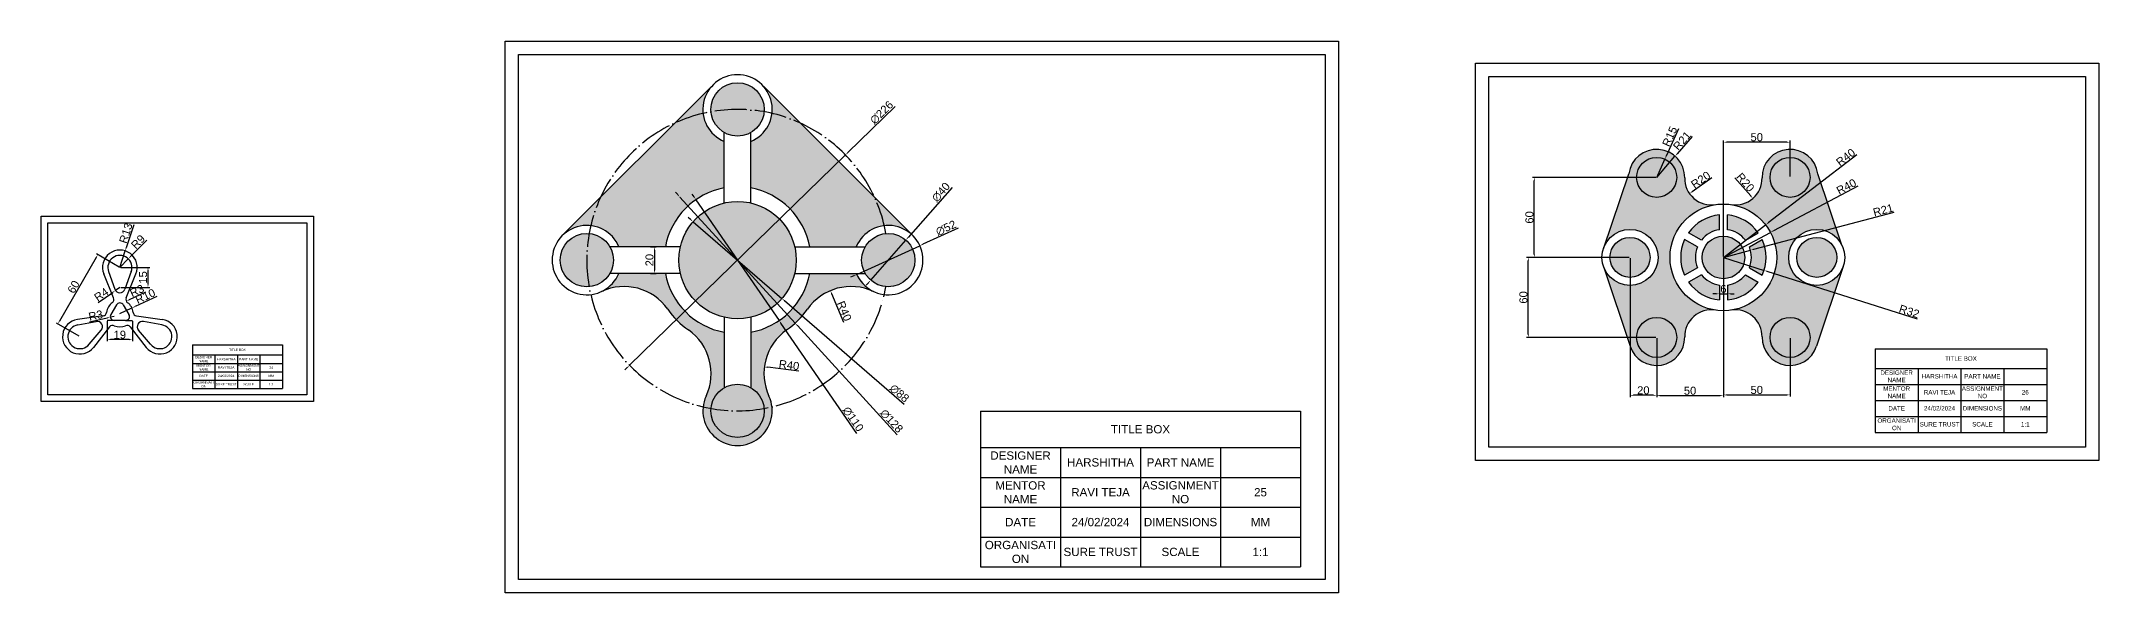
# Model space of a CAD drawing. Header units: millimetres. Extents: x 4157 to 7443, y 1403 to 1817.
# Drawn here: x 4157 to 5699, y 1403 to 1817 of the extents above; entities that cross this region are included whole.
import ezdxf

# ---------------------------------------------------------------- set-up
doc = ezdxf.new("R2010")
doc.units = ezdxf.units.MM
doc.linetypes.add('ACAD_ISO04W100', pattern=[30, 24, -3, 0, -3])
doc.styles.get("Standard").update_dxf_attribs({"font": 'arial.ttf'})
doc.dimstyles.new('ISO-25', dxfattribs={"dimtxt": 6, "dimasz": 2.5, "dimexe": 1.25, "dimexo": 0.625, "dimtad": 1, "dimtxsty": 'Standard', "dimcen": 2.5, "dimadec": 0, "dimazin": 0, "dimtfac": 1, "dimtmove": 0, "dimatfit": 3, "dimfxl": 1, "dimarcsym": 0})

# ---------------------------------------------------------------- blocks, each defined once
blk = doc.blocks.new('*D1')
at = {"color": 0, "lineweight": -2, "transparency": 16777216}
for p, q in [((4216.5, 1647), (4238.2, 1647)), ((4236.9, 1644.5), (4236.9, 1634.5)), ((4216.5, 1632), (4238.2, 1632))]:
    blk.add_line(p, q, dxfattribs=at)
at = {"color": 0, "transparency": 16777216}
for points in [[(4236.5, 1644.5), (4237.4, 1644.5), (4236.9, 1647)], [(4236.5, 1634.5), (4237.4, 1634.5), (4236.9, 1632)]]:
    blk.add_solid(points, dxfattribs=at)
at = {"layer": 'Defpoints', "color": 0, "transparency": 16777216}
for p in [(4215.8, 1647), (4215.8, 1632), (4236.9, 1632)]:
    blk.add_point(p, dxfattribs=at)
at = {"color": 0, "transparency": 16777216, "insert": (4233.2, 1639.5), "char_height": 6, "attachment_point": 5, "rotation": 90}
blk.add_mtext('15', dxfattribs=at)
blk = doc.blocks.new('*D2')
at = {"color": 0, "lineweight": -2, "transparency": 16777216}
for p, q in [((4198, 1654.4), (4170.5, 1606.8)), ((4215.3, 1647.3), (4198.2, 1657.2)), ((4185.3, 1595.4), (4168.2, 1605.2))]:
    blk.add_line(p, q, dxfattribs=at)
at = {"color": 0, "transparency": 16777216}
for points in [[(4197.7, 1654.6), (4198.4, 1654.2), (4199.3, 1656.6)], [(4170.2, 1607), (4170.9, 1606.6), (4169.3, 1604.6)]]:
    blk.add_solid(points, dxfattribs=at)
at = {"layer": 'Defpoints', "color": 0, "transparency": 16777216}
for p in [(4215.8, 1647), (4169.3, 1604.6), (4185.8, 1595.1)]:
    blk.add_point(p, dxfattribs=at)
at = {"color": 0, "transparency": 16777216, "insert": (4181.1, 1632.4), "char_height": 6, "attachment_point": 5, "rotation": 60}
blk.add_mtext('60', dxfattribs=at)
blk = doc.blocks.new('*D3')
at = {"color": 0, "lineweight": -2, "transparency": 16777216}
blk.add_line((4235.1, 1628.5), (4222.9, 1622.8), dxfattribs=at)
at = {"color": 0, "transparency": 16777216}
blk.add_solid([(4222.7, 1623.1), (4223.1, 1622.4), (4220.7, 1621.7)], dxfattribs=at)
at = {"layer": 'Defpoints', "color": 0, "transparency": 16777216}
for p in [(4220.7, 1621.7), (4223.4, 1623)]:
    blk.add_point(p, dxfattribs=at)
at = {"color": 0, "transparency": 16777216, "insert": (4228.6, 1629.5), "char_height": 6, "attachment_point": 5, "rotation": 25.1176}
blk.add_mtext('R3', dxfattribs=at)
blk = doc.blocks.new('*D4')
at = {"color": 0, "lineweight": -2, "transparency": 16777216}
for p, q in [((4206.3, 1606.6), (4206.3, 1591.6)), ((4225.3, 1606.6), (4225.3, 1591.6)), ((4222.8, 1592.9), (4208.8, 1592.9))]:
    blk.add_line(p, q, dxfattribs=at)
at = {"color": 0, "transparency": 16777216}
for points in [[(4208.8, 1593.3), (4208.8, 1592.4), (4206.3, 1592.9)], [(4222.8, 1593.3), (4222.8, 1592.4), (4225.3, 1592.9)]]:
    blk.add_solid(points, dxfattribs=at)
at = {"layer": 'Defpoints', "color": 0, "transparency": 16777216}
for p in [(4206.3, 1607.3), (4225.3, 1607.3), (4206.3, 1592.9)]:
    blk.add_point(p, dxfattribs=at)
at = {"color": 0, "transparency": 16777216, "insert": (4215.8, 1596.5), "char_height": 6, "attachment_point": 5}
blk.add_mtext('19', dxfattribs=at)
blk = doc.blocks.new('*D5')
at = {"color": 0, "lineweight": -2, "transparency": 16777216}
for p, q in [((4193.1, 1606.2), (4206.2, 1609.1)), ((4211.6, 1610.3), (4208.7, 1609.6))]:
    blk.add_line(p, q, dxfattribs=at)
at = {"color": 0, "transparency": 16777216}
blk.add_solid([(4206.2, 1609.5), (4206.3, 1608.7), (4208.7, 1609.6)], dxfattribs=at)
at = {"layer": 'Defpoints', "color": 0, "transparency": 16777216}
for p in [(4208.7, 1609.6), (4211.6, 1610.3)]:
    blk.add_point(p, dxfattribs=at)
at = {"color": 0, "transparency": 16777216, "insert": (4197.7, 1611), "char_height": 6, "attachment_point": 5, "rotation": 12.2615}
blk.add_mtext('R3', dxfattribs=at)
blk = doc.blocks.new('*D6')
at = {"color": 0, "lineweight": -2, "transparency": 16777216}
for p, q in [((4236, 1667.5), (4223.9, 1655.2)), ((4215.8, 1647), (4222.1, 1653.4))]:
    blk.add_line(p, q, dxfattribs=at)
at = {"color": 0, "transparency": 16777216}
blk.add_solid([(4223.6, 1655.5), (4224.2, 1654.9), (4222.1, 1653.4)], dxfattribs=at)
at = {"layer": 'Defpoints', "color": 0, "transparency": 16777216}
for p in [(4222.1, 1653.4), (4215.8, 1647)]:
    blk.add_point(p, dxfattribs=at)
at = {"color": 0, "transparency": 16777216, "insert": (4229.5, 1666.2), "char_height": 6, "attachment_point": 5, "rotation": 45.5795}
blk.add_mtext('R9', dxfattribs=at)
blk = doc.blocks.new('*D7')
at = {"color": 0, "lineweight": -2, "transparency": 16777216}
for p, q in [((4226.2, 1679), (4220.6, 1661.8)), ((4215.8, 1647), (4219.8, 1659.4))]:
    blk.add_line(p, q, dxfattribs=at)
at = {"color": 0, "transparency": 16777216}
blk.add_solid([(4220.2, 1661.9), (4221, 1661.6), (4219.8, 1659.4)], dxfattribs=at)
at = {"layer": 'Defpoints', "color": 0, "transparency": 16777216}
for p in [(4219.8, 1659.4), (4215.8, 1647)]:
    blk.add_point(p, dxfattribs=at)
at = {"color": 0, "transparency": 16777216, "insert": (4220.3, 1672.7), "char_height": 6, "attachment_point": 5, "rotation": 72.1184}
blk.add_mtext('R13', dxfattribs=at)
blk = doc.blocks.new('*D8')
at = {"color": 0, "lineweight": -2, "transparency": 16777216}
for p, q in [((4199.5, 1620.7), (4210.5, 1628.3)), ((4215.8, 1632), (4212.6, 1629.7))]:
    blk.add_line(p, q, dxfattribs=at)
at = {"color": 0, "transparency": 16777216}
blk.add_solid([(4210.3, 1628.6), (4210.7, 1628), (4212.6, 1629.7)], dxfattribs=at)
at = {"layer": 'Defpoints', "color": 0, "transparency": 16777216}
for p in [(4212.6, 1629.7), (4215.8, 1632)]:
    blk.add_point(p, dxfattribs=at)
at = {"color": 0, "transparency": 16777216, "insert": (4201.9, 1626.7), "char_height": 6, "attachment_point": 5, "rotation": 34.7883}
blk.add_mtext('R4', dxfattribs=at)
blk = doc.blocks.new('*D9')
at = {"color": 0, "lineweight": -2, "transparency": 16777216}
for p, q in [((4243.5, 1625.3), (4227.2, 1617.7)), ((4215.8, 1612.4), (4224.9, 1616.6))]:
    blk.add_line(p, q, dxfattribs=at)
at = {"color": 0, "transparency": 16777216}
blk.add_solid([(4227, 1618), (4227.3, 1617.3), (4224.9, 1616.6)], dxfattribs=at)
at = {"layer": 'Defpoints', "color": 0, "transparency": 16777216}
for p in [(4215.8, 1612.4), (4224.9, 1616.6)]:
    blk.add_point(p, dxfattribs=at)
at = {"color": 0, "transparency": 16777216, "insert": (4234.9, 1625.4), "char_height": 6, "attachment_point": 5, "rotation": 25.0547}
blk.add_mtext('R10', dxfattribs=at)
blk = doc.blocks.new('*D10')
at = {"color": 0, "lineweight": -2, "transparency": 16777216}
for p, q in [((5518.1, 1731.4), (5451.7, 1680.4)), ((5418, 1654.5), (5449.7, 1678.9))]:
    blk.add_line(p, q, dxfattribs=at)
at = {"color": 0, "transparency": 16777216}
blk.add_solid([(5451.4, 1680.7), (5451.9, 1680.1), (5449.7, 1678.9)], dxfattribs=at)
at = {"layer": 'Defpoints', "color": 0, "transparency": 16777216}
for p in [(5449.7, 1678.9), (5418, 1654.5)]:
    blk.add_point(p, dxfattribs=at)
at = {"color": 0, "transparency": 16777216, "insert": (5509.7, 1729.6), "char_height": 6, "attachment_point": 5, "rotation": 37.5359}
blk.add_mtext('R40', dxfattribs=at)
blk = doc.blocks.new('*D11')
at = {"color": 0, "lineweight": -2, "transparency": 16777216}
for p, q in [((5545.7, 1688.3), (5440.7, 1660.5)), ((5418, 1654.5), (5438.3, 1659.9))]:
    blk.add_line(p, q, dxfattribs=at)
at = {"color": 0, "transparency": 16777216}
blk.add_solid([(5440.6, 1660.9), (5440.8, 1660.1), (5438.3, 1659.9)], dxfattribs=at)
at = {"layer": 'Defpoints', "color": 0, "transparency": 16777216}
for p in [(5418, 1654.5), (5438.3, 1659.9)]:
    blk.add_point(p, dxfattribs=at)
at = {"color": 0, "transparency": 16777216, "insert": (5537.8, 1690), "char_height": 6, "attachment_point": 5, "rotation": 14.8148}
blk.add_mtext('R21', dxfattribs=at)
blk = doc.blocks.new('*D12')
at = {"color": 0, "lineweight": -2, "transparency": 16777216}
for p, q in [((5418, 1654.5), (5448.5, 1644.8)), ((5563.6, 1608.1), (5450.9, 1644))]:
    blk.add_line(p, q, dxfattribs=at)
at = {"color": 0, "transparency": 16777216}
blk.add_solid([(5451, 1644.4), (5450.7, 1643.6), (5448.5, 1644.8)], dxfattribs=at)
at = {"layer": 'Defpoints', "color": 0, "transparency": 16777216}
for p in [(5418, 1654.5), (5448.5, 1644.8)]:
    blk.add_point(p, dxfattribs=at)
at = {"color": 0, "transparency": 16777216, "insert": (5557.3, 1614), "char_height": 6, "attachment_point": 5, "rotation": 342.3259}
blk.add_mtext('R32', dxfattribs=at)
blk = doc.blocks.new('*D13')
at = {"color": 0, "lineweight": -2, "transparency": 16777216}
for p, q in [((5518.8, 1708), (5455.5, 1674.4)), ((5418, 1654.5), (5453.3, 1673.3))]:
    blk.add_line(p, q, dxfattribs=at)
at = {"color": 0, "transparency": 16777216}
blk.add_solid([(5455.3, 1674.8), (5455.7, 1674.1), (5453.3, 1673.3)], dxfattribs=at)
at = {"layer": 'Defpoints', "color": 0, "transparency": 16777216}
for p in [(5453.3, 1673.3), (5418, 1654.5)]:
    blk.add_point(p, dxfattribs=at)
at = {"color": 0, "transparency": 16777216, "insert": (5510.2, 1707.6), "char_height": 6, "attachment_point": 5, "rotation": 27.9415}
blk.add_mtext('R40', dxfattribs=at)
blk = doc.blocks.new('*D14')
at = {"color": 0, "lineweight": -2, "transparency": 16777216}
for p, q in [((5412.5, 1627.2), (5410, 1627.2)), ((5415, 1633.1), (5415, 1625.9)), ((5415, 1627.2), (5421, 1627.2)), ((5421, 1633.1), (5421, 1625.9)), ((5423.5, 1627.2), (5426, 1627.2))]:
    blk.add_line(p, q, dxfattribs=at)
at = {"color": 0, "transparency": 16777216}
for points in [[(5412.5, 1627.6), (5412.5, 1626.8), (5415, 1627.2)], [(5423.5, 1627.6), (5423.5, 1626.8), (5421, 1627.2)]]:
    blk.add_solid(points, dxfattribs=at)
at = {"layer": 'Defpoints', "color": 0, "transparency": 16777216}
for p in [(5415, 1633.7), (5421, 1633.7), (5421, 1627.2)]:
    blk.add_point(p, dxfattribs=at)
at = {"color": 0, "transparency": 16777216, "insert": (5418, 1630.9), "char_height": 6, "attachment_point": 5}
blk.add_mtext('6', dxfattribs=at)
blk = doc.blocks.new('*D15')
at = {"color": 0, "lineweight": -2, "transparency": 16777216}
for p, q in [((5347.4, 1654.5), (5270.5, 1654.5)), ((5271.7, 1597), (5271.7, 1652)), ((5367.4, 1594.5), (5270.5, 1594.5))]:
    blk.add_line(p, q, dxfattribs=at)
at = {"color": 0, "transparency": 16777216}
for points in [[(5271.3, 1652), (5272.2, 1652), (5271.7, 1654.5)], [(5271.3, 1597), (5272.2, 1597), (5271.7, 1594.5)]]:
    blk.add_solid(points, dxfattribs=at)
at = {"layer": 'Defpoints', "color": 0, "transparency": 16777216}
for p in [(5271.7, 1654.5), (5348, 1654.5), (5368, 1594.5)]:
    blk.add_point(p, dxfattribs=at)
at = {"color": 0, "transparency": 16777216, "insert": (5268.1, 1624.5), "char_height": 6, "attachment_point": 5, "rotation": 90}
blk.add_mtext('60', dxfattribs=at)
blk = doc.blocks.new('*D16')
at = {"color": 0, "lineweight": -2, "transparency": 16777216}
for p, q in [((5367.4, 1714.5), (5275, 1714.5)), ((5276.2, 1657), (5276.2, 1712)), ((5347.4, 1654.5), (5275, 1654.5))]:
    blk.add_line(p, q, dxfattribs=at)
at = {"color": 0, "transparency": 16777216}
for points in [[(5275.8, 1712), (5276.7, 1712), (5276.2, 1714.5)], [(5275.8, 1657), (5276.7, 1657), (5276.2, 1654.5)]]:
    blk.add_solid(points, dxfattribs=at)
at = {"layer": 'Defpoints', "color": 0, "transparency": 16777216}
for p in [(5276.2, 1714.5), (5368, 1714.5), (5348, 1654.5)]:
    blk.add_point(p, dxfattribs=at)
at = {"color": 0, "transparency": 16777216, "insert": (5272.6, 1684.5), "char_height": 6, "attachment_point": 5, "rotation": 90}
blk.add_mtext('60', dxfattribs=at)
blk = doc.blocks.new('*D17')
at = {"color": 0, "lineweight": -2, "transparency": 16777216}
for p, q in [((5348, 1653.9), (5348, 1549.8)), ((5368, 1593.9), (5368, 1549.8)), ((5365.5, 1551.1), (5350.5, 1551.1))]:
    blk.add_line(p, q, dxfattribs=at)
at = {"color": 0, "transparency": 16777216}
for points in [[(5350.5, 1551.5), (5350.5, 1550.7), (5348, 1551.1)], [(5365.5, 1551.5), (5365.5, 1550.7), (5368, 1551.1)]]:
    blk.add_solid(points, dxfattribs=at)
at = {"layer": 'Defpoints', "color": 0, "transparency": 16777216}
for p in [(5348, 1654.5), (5368, 1594.5), (5348, 1551.1)]:
    blk.add_point(p, dxfattribs=at)
at = {"color": 0, "transparency": 16777216, "insert": (5358, 1554.8), "char_height": 6, "attachment_point": 5}
blk.add_mtext('20', dxfattribs=at)
blk = doc.blocks.new('*D18')
at = {"color": 0, "lineweight": -2, "transparency": 16777216}
for p, q in [((5418, 1653.9), (5418, 1549.6)), ((5368, 1593.9), (5368, 1549.6)), ((5415.5, 1550.8), (5370.5, 1550.8))]:
    blk.add_line(p, q, dxfattribs=at)
at = {"color": 0, "transparency": 16777216}
for points in [[(5370.5, 1551.3), (5370.5, 1550.4), (5368, 1550.8)], [(5415.5, 1551.3), (5415.5, 1550.4), (5418, 1550.8)]]:
    blk.add_solid(points, dxfattribs=at)
at = {"layer": 'Defpoints', "color": 0, "transparency": 16777216}
for p in [(5418, 1654.5), (5368, 1594.5), (5368, 1550.8)]:
    blk.add_point(p, dxfattribs=at)
at = {"color": 0, "transparency": 16777216, "insert": (5393, 1554.5), "char_height": 6, "attachment_point": 5}
blk.add_mtext('50', dxfattribs=at)
blk = doc.blocks.new('*D19')
at = {"color": 0, "lineweight": -2, "transparency": 16777216}
for p, q in [((5418, 1653.9), (5418, 1550.2)), ((5468, 1593.9), (5468, 1550.2)), ((5420.5, 1551.4), (5465.5, 1551.4))]:
    blk.add_line(p, q, dxfattribs=at)
at = {"color": 0, "transparency": 16777216}
for points in [[(5420.5, 1551.8), (5420.5, 1551), (5418, 1551.4)], [(5465.5, 1551.8), (5465.5, 1551), (5468, 1551.4)]]:
    blk.add_solid(points, dxfattribs=at)
at = {"layer": 'Defpoints', "color": 0, "transparency": 16777216}
for p in [(5418, 1654.5), (5468, 1594.5), (5468, 1551.4)]:
    blk.add_point(p, dxfattribs=at)
at = {"color": 0, "transparency": 16777216, "insert": (5443, 1555.1), "char_height": 6, "attachment_point": 5}
blk.add_mtext('50', dxfattribs=at)
blk = doc.blocks.new('*D20')
at = {"color": 0, "lineweight": -2, "transparency": 16777216}
for p, q in [((5418, 1655.1), (5418, 1742.1)), ((5465.5, 1740.9), (5420.5, 1740.9)), ((5468, 1715.1), (5468, 1742.1))]:
    blk.add_line(p, q, dxfattribs=at)
at = {"color": 0, "transparency": 16777216}
for points in [[(5420.5, 1741.3), (5420.5, 1740.5), (5418, 1740.9)], [(5465.5, 1741.3), (5465.5, 1740.5), (5468, 1740.9)]]:
    blk.add_solid(points, dxfattribs=at)
at = {"layer": 'Defpoints', "color": 0, "transparency": 16777216}
for p in [(5418, 1740.9), (5468, 1714.5), (5418, 1654.5)]:
    blk.add_point(p, dxfattribs=at)
at = {"color": 0, "transparency": 16777216, "insert": (5443, 1744.6), "char_height": 6, "attachment_point": 5}
blk.add_mtext('50', dxfattribs=at)
blk = doc.blocks.new('*D72')
at = {"color": 0, "lineweight": -2, "transparency": 16777216}
for p, q in [((5384.3, 1750.8), (5375.2, 1730.5)), ((5368, 1714.5), (5374.1, 1728.2))]:
    blk.add_line(p, q, dxfattribs=at)
at = {"color": 0, "transparency": 16777216}
blk.add_solid([(5374.8, 1730.6), (5375.6, 1730.3), (5374.1, 1728.2)], dxfattribs=at)
at = {"layer": 'Defpoints', "color": 0, "transparency": 16777216}
for p in [(5374.1, 1728.2), (5368, 1714.5)]:
    blk.add_point(p, dxfattribs=at)
at = {"color": 0, "transparency": 16777216, "insert": (5377.8, 1745.2), "char_height": 6, "attachment_point": 5, "rotation": 65.7721}
blk.add_mtext('R15', dxfattribs=at)
blk = doc.blocks.new('*D73')
at = {"color": 0, "lineweight": -2, "transparency": 16777216}
for p, q in [((5394.5, 1745.1), (5383.4, 1732.3)), ((5368, 1714.5), (5381.7, 1730.4))]:
    blk.add_line(p, q, dxfattribs=at)
at = {"color": 0, "transparency": 16777216}
blk.add_solid([(5383.1, 1732.5), (5383.7, 1732), (5381.7, 1730.4)], dxfattribs=at)
at = {"layer": 'Defpoints', "color": 0, "transparency": 16777216}
for p in [(5381.7, 1730.4), (5368, 1714.5)]:
    blk.add_point(p, dxfattribs=at)
at = {"color": 0, "transparency": 16777216, "insert": (5387, 1742), "char_height": 6, "attachment_point": 5, "rotation": 49.0701}
blk.add_mtext('R21', dxfattribs=at)
blk = doc.blocks.new('*D74')
at = {"color": 0, "lineweight": -2, "transparency": 16777216}
blk.add_line((5409.4, 1714.2), (5394.6, 1703.8), dxfattribs=at)
at = {"color": 0, "transparency": 16777216}
blk.add_solid([(5394.4, 1704.2), (5394.9, 1703.5), (5392.6, 1702.4)], dxfattribs=at)
at = {"layer": 'Defpoints', "color": 0, "transparency": 16777216}
for p in [(5409, 1713.8), (5392.6, 1702.4)]:
    blk.add_point(p, dxfattribs=at)
at = {"color": 0, "transparency": 16777216, "insert": (5401, 1712.7), "char_height": 6, "attachment_point": 5, "rotation": 34.8401}
blk.add_mtext('R20', dxfattribs=at)
blk = doc.blocks.new('*D75')
at = {"color": 0, "lineweight": -2, "transparency": 16777216}
blk.add_line((5426.6, 1714.3), (5438.5, 1700.6), dxfattribs=at)
at = {"color": 0, "transparency": 16777216}
blk.add_solid([(5438.8, 1700.9), (5438.1, 1700.3), (5440.1, 1698.7)], dxfattribs=at)
at = {"layer": 'Defpoints', "color": 0, "transparency": 16777216}
for p in [(5427, 1713.8), (5440.1, 1698.7)]:
    blk.add_point(p, dxfattribs=at)
at = {"color": 0, "transparency": 16777216, "insert": (5434.5, 1710.8), "char_height": 6, "attachment_point": 5, "rotation": 310.9399}
blk.add_mtext('R20', dxfattribs=at)
blk = doc.blocks.new('*U76')
for p, q in [((-10, -3.3), (-10, 3.3)), ((10, -3.3), (10, 3.3))]:
    blk.add_line(p, q)
blk = doc.blocks.new('*U77')
at = {"color": 0, "linetype": 'ByBlock', "lineweight": -2, "transparency": 16777216}
blk.add_blockref('*U76', (5398.4, 1732.6), dxfattribs=at)
for p, rotation in [((5306, 1640.3), 90), ((5490.7, 1640.3), 270), ((5398.4, 1547.9), 180)]:
    blk.add_blockref('*U76', p, dxfattribs=dict(at, rotation=rotation))
blk = doc.blocks.new('*T79')
at = {"color": 0, "linetype": 'ByBlock', "lineweight": -2, "transparency": 16777216}
for p, q in [((0, 0), (67.5, 0)), ((0, 0), (0, -32.9)), ((67.5, 0), (67.5, -32.9)), ((0, -7.7), (67.5, -7.7)), ((0, -14), (67.5, -14)), ((16.9, -7.7), (16.9, -32.9)), ((33.8, -7.7), (33.8, -32.9)), ((50.6, -7.7), (50.6, -32.9)), ((0, -20.3), (67.5, -20.3)), ((0, -26.6), (67.5, -26.6)), ((0, -32.9), (67.5, -32.9))]:
    blk.add_line(p, q, dxfattribs=at)
blk = doc.blocks.new('*T80')
at = {"color": 0, "linetype": 'ByBlock', "lineweight": -2, "transparency": 16777216}
for p, q in [((0, 0), (239.9, 0)), ((0, 0), (0, -116.8)), ((239.9, 0), (239.9, -116.8)), ((0, -27.3), (239.9, -27.3)), ((60, -27.3), (60, -116.8)), ((119.9, -27.3), (119.9, -116.8)), ((179.9, -27.3), (179.9, -116.8)), ((0, -49.7), (239.9, -49.7)), ((0, -72.1), (239.9, -72.1)), ((0, -94.5), (239.9, -94.5)), ((0, -116.8), (239.9, -116.8))]:
    blk.add_line(p, q, dxfattribs=at)
blk = doc.blocks.new('*T81')
at = {"color": 0, "linetype": 'ByBlock', "lineweight": -2, "transparency": 16777216}
for p, q in [((0, 0), (128.6, 0)), ((0, 0), (0, -62.7)), ((128.6, 0), (128.6, -62.7)), ((0, -14.7), (128.6, -14.7)), ((32.2, -14.7), (32.2, -62.7)), ((64.3, -14.7), (64.3, -62.7)), ((96.5, -14.7), (96.5, -62.7)), ((0, -26.7), (128.6, -26.7)), ((0, -38.7), (128.6, -38.7)), ((0, -50.7), (128.6, -50.7)), ((0, -62.7), (128.6, -62.7))]:
    blk.add_line(p, q, dxfattribs=at)

msp = doc.modelspace()

# ---------------------------------------------------------------- hatches: boundary and pattern name
h = msp.add_hatch(color=256)
h.set_gradient(color1=(242, 103, 34), color2=(255, 255, 0), name='INVCYLINDER')
h.paths.add_polyline_path([(4668.909, 1741.474, -0.27157197), (4653.081, 1762.483, 0.04937476), (4632.014, 1755.284), (4576.135, 1699.447, 0.04956767), (4568.9, 1678.301, -0.27157197), (4589.909, 1662.474), (4624.825, 1662.474, -0.31074095), (4668.909, 1706.557)])
h.paths.add_polyline_path([(4754.741, 1726.368), (4725.803, 1755.284, 0.04937476), (4704.736, 1762.483, -0.27157197), (4688.909, 1741.474), (4688.909, 1706.557, -0.1551016), (4718.299, 1690.858)])
h.paths.add_polyline_path([(4781.683, 1699.447), (4754.741, 1726.368), (4718.299, 1690.858, -0.148483), (4732.992, 1662.474), (4767.909, 1662.474, -0.27157197), (4788.917, 1678.301, 0.04956767)])
h.paths.add_polyline_path([(4659.31, 1782.559), (4632.014, 1755.284, -0.04937476), (4653.081, 1762.483, -0.21112697)])
h.paths.add_polyline_path([(4698.507, 1782.559, -0.21112697), (4704.736, 1762.483, -0.04937476), (4725.803, 1755.284)])
h.paths.add_polyline_path([(4624.825, 1642.474), (4589.909, 1642.474, -0.18695517), (4576.906, 1628.914, -0.36356904), (4626.549, 1615.67, 0.03996877), (4633.072, 1607.808), (4639.518, 1614.089, -0.148483)])
h.paths.add_polyline_path([(4668.909, 1598.39, -0.1551016), (4639.518, 1614.089), (4633.072, 1607.808, 0.04645039), (4642.105, 1600.114, -0.36356904), (4655.349, 1550.471, 0.08052824), (4653.081, 1542.465, 0.01334482), (4658.987, 1541.244, -0.24434208), (4668.909, 1556.794), (4668.909, 1563.474)])
h.paths.add_polyline_path([(4715.712, 1600.114, 0.03190829), (4722.075, 1605.223), (4716.005, 1611.868, -0.14026512), (4688.909, 1598.39), (4688.909, 1563.474), (4688.909, 1556.794, -0.24434208), (4698.83, 1541.244, 0.01334482), (4704.736, 1542.465, 0.08052824), (4702.468, 1550.471, -0.36356904)])
h.paths.add_polyline_path([(4720.499, 1616.485, -0.02931257), (4716.005, 1611.868), (4722.075, 1605.223, 0.02931257), (4727.305, 1610.595)])
h.paths.add_polyline_path([(4767.909, 1642.474), (4732.992, 1642.474, -0.13340442), (4720.499, 1616.485), (4727.305, 1610.595, 0.0251682), (4731.268, 1615.67, -0.36356904), (4780.911, 1628.914, -0.18695517)])
h.paths.add_polyline_path([(4805.087, 1667.518, 0.64456143), (4771.909, 1652.474, 0.10763094), (4773.72, 1644.157), (4791.909, 1652.474)])
h.paths.add_polyline_path([(4811.909, 1652.474, 0.10763094), (4810.097, 1660.791), (4791.909, 1652.474), (4778.73, 1637.429, 0.64456143)])
h.paths.add_polyline_path([(4805.087, 1667.518), (4791.909, 1652.474), (4810.097, 1660.791, 0.10603221)])
h.paths.add_polyline_path([(4791.909, 1652.474), (4773.72, 1644.157, 0.10603221), (4778.73, 1637.429)])
h.paths.add_polyline_path([(4567.679, 1672.395, 0.08884415), (4567.679, 1632.552, 0.38849167), (4585.909, 1652.474, 0.38849167)])
h.paths.add_polyline_path([(4567.679, 1672.395, 0.44041195), (4545.909, 1652.474, 0.44041195), (4567.679, 1632.552, -0.08884415)])
h.paths.add_polyline_path([(4781.683, 1699.447, -0.04956767), (4788.917, 1678.301, -0.22895768), (4810.286, 1670.866)])
h.paths.add_polyline_path([(4576.135, 1699.447), (4547.531, 1670.866, -0.22895768), (4568.9, 1678.301, -0.04956767)])
at = {"true_color": 0xf26722}
h = msp.add_hatch(color=30, dxfattribs=at)
h.paths.add_polyline_path([(4658.909, 1765.474, 0.0221565), (4658.987, 1763.704, -0.08884415), (4698.83, 1763.704, 0.0221565), (4698.909, 1765.474, 1)])
h.paths.add_polyline_path([(4698.83, 1763.704, 0.08884415), (4658.987, 1763.704, 0.91509473)])
h.paths.add_polyline_path([(4658.987, 1541.244, 0.08884415), (4698.83, 1541.244, 0.91509473)])
h.paths.add_polyline_path([(4698.909, 1539.474, 0.0221565), (4698.83, 1541.244, -0.08884415), (4658.987, 1541.244, 0.0221565), (4658.909, 1539.474, 1)])
h = msp.add_hatch(color=256)
h.set_gradient(color1=(242, 103, 34), color2=(255, 255, 0), name='INVCYLINDER')
h.paths.add_polyline_path([(5446.992, 1714.169, -0.46409045), (5423.993, 1694.064, -0.37074297), (5457.989, 1654.517, -0.37074297), (5423.993, 1614.97, -0.46409045), (5446.992, 1594.865, 0.85797726), (5487.912, 1587.876), (5507.866, 1647.742, -0.84790779), (5466.989, 1654.517, -0.79582541), (5506.873, 1663.705), (5488.815, 1717.213, 0.94542839)])
h.paths.add_polyline_path([(5482.989, 1714.517, -1), (5452.989, 1714.517, -1)], flags=16)
h.paths.add_polyline_path([(5482.989, 1594.517, -1), (5452.989, 1594.517, -1)], flags=16)
h.paths.add_polyline_path([(5411.985, 1694.064, -0.46409045), (5388.986, 1714.169, 0.94542839), (5347.163, 1717.213), (5329.106, 1663.705, -0.79582541), (5368.989, 1654.517, -0.84790779), (5328.112, 1647.742), (5348.067, 1587.876, 0.85797726), (5388.986, 1594.865, -0.46409045), (5411.985, 1614.97, -0.37074297), (5377.989, 1654.517, -0.37074297)])
h.paths.add_polyline_path([(5352.989, 1714.517, -1), (5382.989, 1714.517, -1)], flags=16)
h.paths.add_polyline_path([(5382.989, 1594.517, -1), (5352.989, 1594.517, -1)], flags=16)
h = msp.add_hatch(color=256)
h.set_gradient(color1=(0, 255, 255))
h.paths.add_polyline_path([(5352.989, 1714.517, 1), (5382.989, 1714.517, 1)])
h.paths.add_polyline_path([(5482.989, 1714.517, 1), (5452.989, 1714.517, 1)])
h.paths.add_polyline_path([(5472.989, 1654.517, 1), (5502.989, 1654.517, 1)])
h.paths.add_polyline_path([(5482.989, 1594.517, 1), (5452.989, 1594.517, 1)])
h.paths.add_polyline_path([(5352.989, 1594.517, 1), (5382.989, 1594.517, 1)])
h.paths.add_polyline_path([(5362.989, 1654.517, 1), (5332.989, 1654.517, 1)])
h = msp.add_hatch(color=256)
h.set_gradient(color1=(0, 255, 255), name='INVCYLINDER')
h.paths.add_polyline_path([(5502.989, 1654.517, 1), (5472.989, 1654.517, 1)])
h.paths.add_polyline_path([(5452.989, 1714.517, 1), (5482.989, 1714.517, 1)])
h.paths.add_polyline_path([(5452.989, 1594.517, 1), (5482.989, 1594.517, 1)])
at = {"true_color": 0xf8d731}
h = msp.add_hatch(color=40, dxfattribs=at)
h.paths.add_polyline_path([(4710.421, 1683.181, 0.36518963), (4653.983, 1688.733), (4678.909, 1652.474)])
h.paths.add_polyline_path([(4678.909, 1652.474), (4645.636, 1681.265, 0.18024492), (4634.909, 1652.474, 0.19555177), (4647.396, 1621.766)])
h.paths.add_polyline_path([(4678.909, 1652.474), (4647.396, 1621.766, 0.36518963), (4703.834, 1616.214)])
h.paths.add_polyline_path([(4710.421, 1683.181), (4678.909, 1652.474), (4712.181, 1623.682, 0.18024492), (4722.909, 1652.474, 0.19555177)])
h.paths.add_polyline_path([(4678.909, 1652.474), (4703.834, 1616.214, 0.03452056), (4708.586, 1619.989)])
h.paths.add_polyline_path([(4678.909, 1652.474), (4708.586, 1619.989, 0.02931257), (4712.181, 1623.682)])
h.paths.add_polyline_path([(4649.232, 1684.959, 0.02931257), (4645.636, 1681.265), (4678.909, 1652.474)])
h.paths.add_polyline_path([(4653.983, 1688.733, 0.03452056), (4649.232, 1684.959), (4678.909, 1652.474)])
at = {"true_color": 0xf26722}
h = msp.add_hatch(color=30, dxfattribs=at)
h.paths.add_polyline_path([(5420.989, 1686.376), (5420.989, 1675.301, -0.19245009), (5434.489, 1667.507), (5444.08, 1673.044, 0.21822377)])
h.paths.add_polyline_path([(5437.489, 1646.723), (5447.08, 1641.185, 0.21822377), (5447.08, 1667.848), (5437.489, 1662.311, -0.19245009)])
h.paths.add_polyline_path([(5420.989, 1633.732), (5420.989, 1622.658, 0.21822377), (5444.08, 1635.989), (5434.489, 1641.526, -0.19245009)])
h.paths.add_polyline_path([(5401.489, 1641.526), (5391.898, 1635.989, 0.21822377), (5414.989, 1622.658), (5414.989, 1633.732, -0.19245009)])
h.paths.add_polyline_path([(5398.489, 1646.723, -0.19245009), (5398.489, 1662.311), (5388.898, 1667.848, 0.21822377), (5388.898, 1641.185)])
h.paths.add_polyline_path([(5391.898, 1673.044), (5401.489, 1667.507, -0.19245009), (5414.989, 1675.301), (5414.989, 1686.376, 0.21822377)])
h = msp.add_hatch(color=256)
h.set_gradient(color1=(0, 255, 255), name='INVCYLINDER')
h.paths.add_polyline_path([(5401.989, 1654.517, 1), (5433.989, 1654.517, 1)])
h = msp.add_hatch(color=256)
h.set_gradient(color1=(242, 103, 34), color2=(255, 255, 0), name='INVCYLINDER')
h.paths.add_polyline_path([(4658.987, 1541.244, -0.01334482), (4653.081, 1542.465, 1.12249722), (4704.736, 1542.465, -0.01334482), (4698.83, 1541.244, -0.0221565), (4698.909, 1539.474, -1.04531706)])
h.paths.add_polyline_path([(4655.349, 1550.471, 0.08052824), (4653.081, 1542.465, 0.01334482), (4658.987, 1541.244, -0.24434208), (4668.909, 1556.794), (4668.909, 1563.474), (4668.909, 1598.39, -0.1551016), (4639.518, 1614.089), (4633.072, 1607.808, 0.04645039), (4642.105, 1600.114, -0.36356904)])

# ---------------------------------------------------------------- linework, layer by layer
for p, q in [((4659.31, 1782.559), (4547.531, 1670.866)), ((4698.507, 1782.559), (4810.286, 1670.866)), ((4797.191, 1767.734), (4761.629, 1733.081)), ((4597.978, 1573.611), (4759.839, 1731.336)), ((4668.909, 1695.322), (4668.909, 1741.474)), ((4688.909, 1695.322), (4688.909, 1741.474)), ((5328.136, 1660.832), (5347.163, 1717.213)), ((5506.873, 1663.705), (5488.815, 1717.213)), ((4634.056, 1701.57), (4632.37, 1703.416)), ((4635.742, 1699.725), (4722.075, 1605.223)), ((4646.336, 1699.858), (4644.92, 1701.918)), ((4647.752, 1697.798), (4710.065, 1607.15)), ((4839.71, 1707.044), (4806.734, 1669.399)), ((4643.746, 1682.901), (4641.855, 1684.537)), ((5414.989, 1675.301), (5414.989, 1686.376)), ((5420.989, 1675.301), (5420.989, 1686.376)), ((4645.636, 1681.265), (4712.181, 1623.682)), ((4778.73, 1637.429), (4805.087, 1667.518)), ((4844.221, 1676.394), (4817.828, 1664.325)), ((5398.489, 1662.311), (5388.898, 1667.848)), ((5401.489, 1667.507), (5391.898, 1673.044)), ((5434.489, 1667.507), (5444.08, 1673.044)), ((5437.489, 1662.311), (5447.08, 1667.848)), ((4636.06, 1662.474), (4589.909, 1662.474)), ((4613.609, 1662.474), (4617.843, 1662.474)), ((4616.593, 1659.974), (4616.593, 1644.974)), ((4721.757, 1662.474), (4767.909, 1662.474)), ((4768.263, 1641.662), (4815.554, 1663.286)), ((4211.1, 1624.097), (4203.797, 1642.135)), ((4207.417, 1643.862), (4212.076, 1630.681)), ((4224.277, 1643.862), (4219.618, 1630.681)), ((4220.594, 1624.097), (4227.897, 1642.135)), ((4636.06, 1642.474), (4589.909, 1642.474)), ((4613.609, 1642.474), (4617.843, 1642.474)), ((4721.757, 1642.474), (4767.909, 1642.474)), ((4765.99, 1640.622), (4763.716, 1639.583)), ((4777.083, 1635.549), (4775.436, 1633.668)), ((5328.112, 1647.742), (5348.067, 1587.876)), ((5398.489, 1646.723), (5388.898, 1641.185)), ((5401.489, 1641.526), (5391.898, 1635.989)), ((5434.489, 1641.526), (5444.08, 1635.989)), ((5437.489, 1646.723), (5447.08, 1641.185)), ((5507.866, 1647.742), (5487.912, 1587.876)), ((4803.92, 1544.299), (4714.072, 1622.047)), ((4758.545, 1605.7), (4749.529, 1627.267)), ((5414.989, 1633.732), (5414.989, 1622.658)), ((5420.989, 1633.732), (5420.989, 1622.658)), ((4203.32, 1610.621), (4184.047, 1607.927)), ((4184.362, 1603.929), (4198.106, 1606.485)), ((4211.622, 1607.255), (4206.347, 1607.255)), ((4213.269, 1618.892), (4209.044, 1611.789)), ((4220.072, 1607.255), (4211.622, 1607.255)), ((4215.847, 1612.373), (4215.847, 1612.373)), ((4218.425, 1618.892), (4222.65, 1611.789)), ((4220.072, 1607.255), (4225.347, 1607.255)), ((4228.374, 1610.621), (4247.647, 1607.927)), ((4247.332, 1603.929), (4233.588, 1606.485)), ((4668.909, 1609.625), (4668.909, 1563.474)), ((4688.909, 1609.625), (4688.909, 1563.474)), ((4768.319, 1522.407), (4711.481, 1605.089)), ((4192.792, 1589.328), (4201.877, 1599.953)), ((4208.067, 1602.399), (4196.097, 1587.056)), ((4223.627, 1602.399), (4235.597, 1587.056)), ((4238.902, 1589.328), (4229.817, 1599.953)), ((4798.619, 1521.437), (4723.761, 1603.377)), ((4596.188, 1571.866), (4594.397, 1570.122)), ((4724.806, 1569.141), (4701.508, 1572.076))]:
    msp.add_line(p, q)
for points in [[(4504.74, 1816.68), (5129.419, 1816.68), (5129.419, 1402.956), (4504.74, 1402.956)], [(4514.74, 1806.68), (5119.419, 1806.68), (5119.419, 1412.956), (4514.74, 1412.956)], [(5232.101, 1800.122), (5699.491, 1800.122), (5699.491, 1502.239), (5232.101, 1502.239)], [(5242.101, 1790.122), (5689.491, 1790.122), (5689.491, 1512.239), (5242.101, 1512.239)], [(4156.819, 1685.542), (4360.997, 1685.542), (4360.997, 1546.378), (4156.819, 1546.378)], [(4161.819, 1680.542), (4355.997, 1680.542), (4355.997, 1551.378), (4161.819, 1551.378)]]:
    msp.add_lwpolyline(points, close=True)
for centre, radius in [((4678.909, 1765.474), 20), ((5367.989, 1714.517), 15), ((5467.989, 1714.517), 15), ((4678.909, 1652.474), 44), ((5417.989, 1654.517), 40), ((4565.909, 1652.474), 20), ((4791.909, 1652.474), 20), ((5347.989, 1654.517), 21), ((5347.989, 1654.517), 15), ((5417.989, 1654.517), 16), ((5487.989, 1654.517), 21), ((5487.989, 1654.517), 15), ((5367.989, 1594.517), 15), ((5467.989, 1594.517), 15), ((4678.909, 1539.474), 20)]:
    msp.add_circle(centre, radius)
for centre, radius, start, end in [((4678.909, 1765.474), 26, 292.619865, 247.380135), ((5367.989, 1714.517), 21, 359.050111, 172.622934), ((5467.989, 1714.517), 21, 7.377066, 180.949889), ((5408.984, 1713.837), 20, 179.050111, 278.632369), ((5426.995, 1713.837), 20, 261.367631, 0.949889), ((4678.909, 1652.474), 55, 100.475682, 169.524318), ((4678.909, 1652.474), 55, 10.475682, 79.524318), ((5417.989, 1654.517), 32, 95.379379, 144.620621), ((5417.989, 1654.517), 32, 35.379379, 84.620621), ((4565.909, 1652.474), 26, 22.619865, 337.380135), ((4791.909, 1652.474), 26, 202.619865, 157.380135), ((5417.989, 1654.517), 32, 155.379379, 204.620621), ((5417.989, 1654.517), 21, 98.213211, 141.786789), ((5417.989, 1654.517), 21, 38.213211, 81.786789), ((5417.989, 1654.517), 32, 335.379379, 24.620621), ((4215.847, 1647.014), 13, 337.958524, 202.041476), ((4215.847, 1647.014), 9, 339.499092, 200.500908), ((5417.989, 1654.517), 21, 158.213211, 201.786789), ((5417.989, 1654.517), 21, 338.213211, 21.786789), ((4678.909, 1652.474), 55, 190.475682, 259.524318), ((4678.909, 1652.474), 55, 280.475682, 349.524318), ((5417.989, 1654.517), 32, 215.379379, 264.620621), ((5417.989, 1654.517), 21, 218.213211, 261.786789), ((5417.989, 1654.517), 21, 278.213211, 321.786789), ((5417.989, 1654.517), 32, 275.379379, 324.620621), ((4215.847, 1612.373), 10, 125.38384, 174.61616), ((4208.319, 1622.972), 3, 305.38384, 22.041476), ((4215.847, 1632.014), 4, 199.465264, 340.534736), ((4215.847, 1617.359), 3, 30.743992, 149.256008), ((4223.375, 1622.972), 3, 157.958524, 234.61616), ((4215.847, 1612.373), 10, 5.38384, 54.61616), ((4593.825, 1592.668), 40, 35.103353, 115.022152), ((4763.993, 1592.668), 40, 64.977848, 144.896647), ((4185.847, 1595.052), 13, 97.958524, 322.041476), ((4198.837, 1602.552), 4, 319.465264, 100.534736), ((4202.904, 1613.593), 3, 277.958524, 354.61616), ((4211.622, 1610.255), 3, 149.256008, 270), ((4220.072, 1610.255), 3, 270, 30.743992), ((4228.79, 1613.593), 3, 185.38384, 262.041476), ((4232.857, 1602.552), 4, 79.465264, 220.534736), ((4245.847, 1595.052), 13, 217.958524, 82.041476), ((4678.909, 1652.474), 64, 215.103353, 234.896647), ((4678.909, 1652.474), 64, 305.103353, 324.896647), ((5408.984, 1595.196), 20, 81.367631, 180.949889), ((5426.995, 1595.196), 20, 359.050111, 98.632369), ((4185.847, 1595.052), 9, 99.499092, 320.500908), ((4210.432, 1600.554), 3, 65.38384, 142.041476), ((4215.847, 1612.373), 10, 245.38384, 294.61616), ((4221.262, 1600.554), 3, 37.958524, 114.61616), ((4245.847, 1595.052), 9, 219.499092, 80.500908), ((4619.103, 1567.39), 40, 334.977848, 54.896647), ((4738.714, 1567.39), 40, 125.103353, 205.022152), ((5367.989, 1594.517), 21, 198.434517, 0.949889), ((5467.989, 1594.517), 21, 179.050111, 341.565483), ((4678.909, 1539.474), 26, 154.977848, 25.022152)]:
    msp.add_arc(centre, radius, start, end)
at = {"linetype": 'ACAD_ISO04W100'}
msp.add_arc((4678.909, 1652.474), 113, 10.154129, 349.845871, dxfattribs=at)
for points in [[(4761.339, 1733.379), (4761.92, 1732.783), (4759.839, 1731.336)], [(4634.363, 1701.851), (4633.748, 1701.289), (4635.742, 1699.725)], [(4646.679, 1700.094), (4645.993, 1699.622), (4647.752, 1697.798)], [(4644.018, 1683.216), (4643.473, 1682.586), (4645.636, 1681.265)], [(4806.421, 1669.673), (4807.048, 1669.124), (4805.087, 1667.518)], [(4616.176, 1659.974), (4617.01, 1659.974), (4616.593, 1662.474)], [(4817.654, 1664.704), (4818.001, 1663.946), (4815.554, 1663.286)], [(4616.176, 1644.974), (4617.01, 1644.974), (4616.593, 1642.474)], [(4765.816, 1641.001), (4766.163, 1640.243), (4768.263, 1641.662)], [(4776.77, 1635.823), (4777.397, 1635.274), (4778.73, 1637.429)], [(4714.344, 1622.362), (4713.799, 1621.731), (4712.181, 1623.682)], [(4749.914, 1627.427), (4749.145, 1627.106), (4748.565, 1629.573)], [(4711.825, 1605.326), (4711.138, 1604.853), (4710.065, 1607.15)], [(4724.069, 1603.658), (4723.454, 1603.096), (4722.075, 1605.223)], [(4595.897, 1572.165), (4596.479, 1571.568), (4597.978, 1573.611)], [(4701.56, 1572.489), (4701.456, 1571.662), (4699.028, 1572.388)]]:
    msp.add_solid(points)

# ---------------------------------------------------------------- block references
for name, p in [('*U77', (-719.46, 12.222)), ('*T79', (4270.187, 1589.066)), ('*T81', (5531.806, 1586.007)), ('*T80', (4861.075, 1539.272))]:
    msp.add_blockref(name, p)

# ---------------------------------------------------------------- texts
at = {"char_height": 6, "attachment_point": 5}
for s, insert, rotation in [('∅226', (4786.969, 1763.158), 44.258647), ('∅40', (4831.422, 1703.435), 48.782932), ('∅52', (4835.201, 1676.51), 24.5726), ('20', (4612.905, 1652.474), 90), ('R40', (4758.946, 1614.303), 292.686559), ('R40', (4717.545, 1573.773), 352.821619), ('∅88', (4800.248, 1552.576), 319.129738), ('∅110', (4765.544, 1533.25), 304.505325), ('∅128', (4794.368, 1531.807), 312.413714)]:
    msp.add_mtext(s, dxfattribs=dict(at, insert=insert, rotation=rotation))
at = {"attachment_point": 5}
for s, width, gutter_width, insert, char_height in [('DESIGNER NAME', 16.87742, 8.746, (4278.626, 1578.221), 1.74923), ('MENTOR NAME', 16.87742, 8.746, (4278.626, 1571.924), 1.74923), ('HARSHITHA', 16.87742, 8.746, (4295.503, 1578.221), 1.7492), ('TITLE BOX', 67.50966, 8.746, (4303.942, 1585.218), 1.7492), ('ASSIGNMENT NO', 16.87742, 8.746, (4312.38, 1571.924), 1.74923), ('PART NAME', 16.87742, 8.746, (4312.38, 1578.221), 1.7492), ('TITLE BOX', 128.63009, 16.665, (5596.121, 1578.674), 3.3329), ('ORGANISATI\\PON', 16.87742, 8.746, (4278.626, 1559.33), 1.7492), ('DATE', 16.87742, 8.746, (4278.626, 1565.627), 1.7492), ('SURE TRUST', 16.87742, 8.746, (4295.503, 1559.33), 1.7492), ('24/02/2024', 16.87742, 8.746, (4295.503, 1565.627), 1.7492), ('RAVI TEJA', 16.87742, 8.746, (4295.503, 1571.924), 1.7492), ('DIMENSIONS', 16.87742, 8.746, (4312.38, 1565.627), 1.7492), ('SCALE', 16.87742, 8.746, (4312.38, 1559.33), 1.7492), ('MM', 16.87742, 8.746, (4329.258, 1565.627), 1.7492), ('1:1', 16.87742, 8.746, (4329.258, 1559.33), 1.7492), ('24', 16.87742, 8.746, (4329.258, 1571.924), 1.7492), ('DESIGNER NAME', 32.15752, 16.665, (5547.884, 1565.343), 3.33291), ('HARSHITHA', 32.15752, 16.665, (5580.042, 1565.343), 3.3329), ('PART NAME', 32.15752, 16.665, (5612.199, 1565.343), 3.3329), ('MENTOR NAME', 32.15752, 16.665, (5547.884, 1553.344), 3.33291), ('DATE', 32.15752, 16.665, (5547.884, 1541.346), 3.3329), ('24/02/2024', 32.15752, 16.665, (5580.042, 1541.346), 3.3329), ('RAVI TEJA', 32.15752, 16.665, (5580.042, 1553.344), 3.3329), ('ASSIGNMENT NO', 32.15752, 16.665, (5612.199, 1553.344), 3.33291), ('DIMENSIONS', 32.15752, 16.665, (5612.199, 1541.346), 3.3329), ('MM', 32.15752, 16.665, (5644.357, 1541.346), 3.3329), ('26', 32.15752, 16.665, (5644.357, 1553.344), 3.3329), ('TITLE BOX', 239.87095, 31.076, (4981.011, 1525.598), 6.2152), ('ORGANISATI\\PON', 32.15752, 16.665, (5547.884, 1529.347), 3.3329), ('SURE TRUST', 32.15752, 16.665, (5580.042, 1529.347), 3.3329), ('SCALE', 32.15752, 16.665, (5612.199, 1529.347), 3.3329), ('1:1', 32.15752, 16.665, (5644.357, 1529.347), 3.3329), ('DESIGNER NAME', 59.96774, 31.076, (4891.059, 1500.737), 6.21525), ('HARSHITHA', 59.96774, 31.076, (4951.027, 1500.737), 6.2152), ('PART NAME', 59.96774, 31.076, (5010.995, 1500.737), 6.2152), ('MENTOR NAME', 59.96774, 31.076, (4891.059, 1478.363), 6.21525), ('RAVI TEJA', 59.96774, 31.076, (4951.027, 1478.363), 6.2152), ('ASSIGNMENT NO', 59.96774, 31.076, (5010.995, 1478.363), 6.21525), ('25', 59.96774, 31.076, (5070.962, 1478.363), 6.2152), ('DATE', 59.96774, 31.076, (4891.059, 1455.988), 6.2152), ('24/02/2024', 59.96774, 31.076, (4951.027, 1455.988), 6.2152), ('DIMENSIONS', 59.96774, 31.076, (5010.995, 1455.988), 6.2152), ('MM', 59.96774, 31.076, (5070.962, 1455.988), 6.2152), ('ORGANISATI\\PON', 59.96774, 31.076, (4891.059, 1433.613), 6.2152), ('SURE TRUST', 59.96774, 31.076, (4951.027, 1433.613), 6.2152), ('SCALE', 59.96774, 31.076, (5010.995, 1433.613), 6.2152), ('1:1', 59.96774, 31.076, (5070.962, 1433.613), 6.2152)]:
    msp.add_mtext_dynamic_manual_height_columns(s, width=width, gutter_width=gutter_width, heights=[0], dxfattribs=dict(at, insert=insert, char_height=char_height))

# ---------------------------------------------------------------- dimensions: what is measured, and where the dimension line sits
for center, mpoint, picture, middle in [((5367.989, 1714.517), (5374.145, 1728.196), '*D72', (5381.125, 1743.707)), ((5417.989, 1654.517), (5449.708, 1678.887), '*D10', (5511.905, 1726.674)), ((5408.984, 1713.837), (5392.569, 1702.411), '*D74', (5403.06, 1709.714)), ((5417.989, 1654.517), (5453.326, 1673.26), '*D13', (5511.905, 1704.329)), ((5426.995, 1713.837), (5440.1, 1698.729), '*D75', (5431.724, 1708.386)), ((5417.989, 1654.517), (5438.291, 1659.886), '*D11', (5538.74, 1686.454)), ((4215.847, 1647.014), (4222.146, 1653.442), '*D6', (4232.144, 1663.643)), ((5417.989, 1654.517), (5448.479, 1644.801), '*D12', (5556.182, 1610.483)), ((4223.375, 1622.972), (4220.658, 1621.698), '*D3', (4230.132, 1626.139))]:
    dim = msp.add_radius_dim(center=center, mpoint=mpoint, dimstyle='ISO-25')
    dim.commit()
    dim.dimension.update_dxf_attribs({"geometry": picture, "text_midpoint": middle, "dimtype": 164})
for center, mpoint, picture, middle in [((5367.989, 1714.517), (5381.747, 1730.383), '*D73', (5387.001, 1741.994)), ((4215.847, 1647.014), (4219.839, 1659.386), '*D7', (4220.255, 1672.694)), ((4215.847, 1632.014), (4212.562, 1629.732), '*D8', (4201.911, 1626.746)), ((4215.847, 1612.373), (4224.906, 1616.608), '*D9', (4234.924, 1625.362)), ((4211.622, 1610.255), (4208.69, 1609.618), '*D5', (4197.683, 1611.003))]:
    dim = msp.add_radius_dim(center=center, mpoint=mpoint, dimstyle='ISO-25')
    dim.commit()
    dim.dimension.update_dxf_attribs({"geometry": picture, "text_midpoint": middle})
for base, p1, p2, picture, middle in [((5417.989, 1740.893), (5467.989, 1714.517), (5417.989, 1654.517), '*D20', (5442.989, 1744.581)), ((5347.989, 1551.088), (5367.989, 1594.517), (5347.989, 1654.517), '*D17', (5357.989, 1554.776)), ((5367.989, 1550.84), (5417.989, 1654.517), (5367.989, 1594.517), '*D18', (5392.989, 1554.529)), ((5467.989, 1551.43), (5417.989, 1654.517), (5467.989, 1594.517), '*D19', (5442.989, 1555.119)), ((5420.989, 1627.198), (5414.989, 1633.732), (5420.989, 1633.732), '*D14', (5417.989, 1630.887)), ((4206.347, 1592.855), (4225.347, 1607.255), (4206.347, 1607.255), '*D4', (4215.847, 1596.544))]:
    dim = msp.add_linear_dim(base=base, p1=p1, p2=p2, dimstyle='ISO-25')
    dim.commit()
    dim.dimension.update_dxf_attribs({"geometry": picture, "text_midpoint": middle})
for base, p1, p2, picture, middle in [((5276.244, 1714.517), (5347.989, 1654.517), (5367.989, 1714.517), '*D16', (5272.556, 1684.517)), ((5271.741, 1654.517), (5367.989, 1594.517), (5347.989, 1654.517), '*D15', (5268.053, 1624.517)), ((4236.937, 1632.014), (4215.847, 1647.014), (4215.847, 1632.014), '*D1', (4233.248, 1639.514))]:
    dim = msp.add_linear_dim(base=base, p1=p1, p2=p2, angle=90, dimstyle='ISO-25')
    dim.commit()
    dim.dimension.update_dxf_attribs({"geometry": picture, "text_midpoint": middle})
dim = msp.add_aligned_dim(p1=(4215.847, 1647.014), p2=(4185.847, 1595.052), distance=-19.128, dimstyle='ISO-25')
dim.commit()
dim.dimension.update_dxf_attribs({"geometry": '*D2', "text_midpoint": (4181.088, 1632.441)})

doc.saveas('drawing.dxf')
